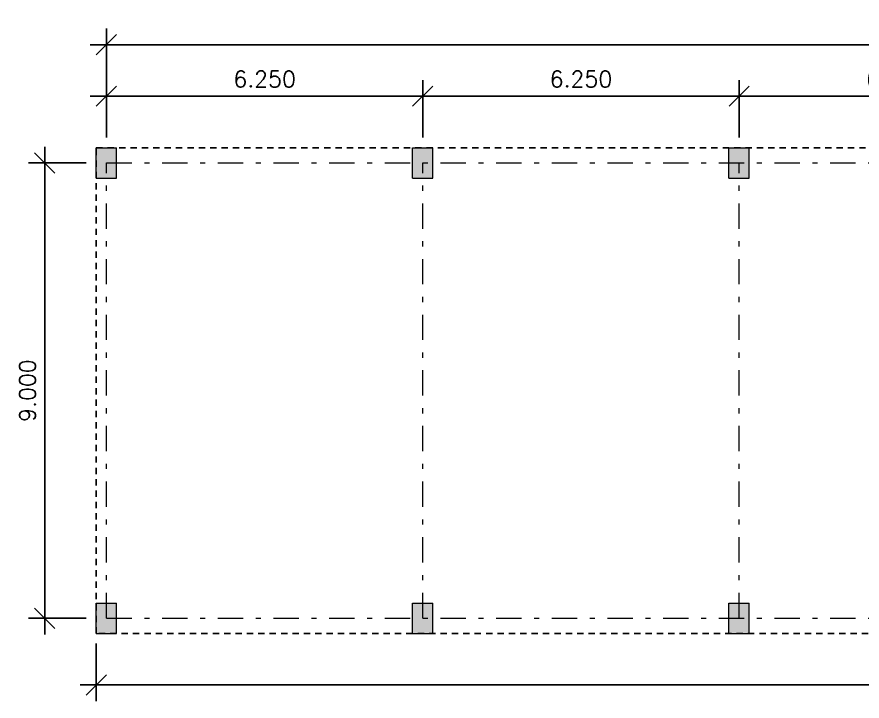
# Model space of a CAD drawing. Header units: inches. Extents: x 14 to 291, y -37 to 288.
# Drawn here: x 14.45 to 31.15, y -36.54 to -23.01 of the extents above; entities that cross this region are included whole.
import ezdxf

# ---------------------------------------------------------------- set-up
doc = ezdxf.new("R2010")
doc.units = ezdxf.units.IN
doc.header["$LTSCALE"] = 0.5
doc.header["$MEASUREMENT"] = 0
doc.header["$PDMODE"] = 98
for name, pattern in [('DASHDOTX2', [2, 1, -0.5, 0, -0.5]), ('HIDDEN', [0.375, 0.25, -0.125]), ('XKITLINE00', [0])]:
    doc.linetypes.add(name, pattern=pattern)
for name, color, linetype in [('DIM-COTAS', 9, 'Continuous'), ('EIXO', 12, 'DASHDOTX2'), ('PILAR', 3, 'Continuous'), ('TRACEJADO', 3, 'HIDDEN')]:
    doc.layers.add(name, color=color, linetype=linetype)
doc.styles.add('RS', font='romans.shx')
doc.dimstyles.new('LE-200', dxfattribs={"dimscale": 2, "dimtxt": 0.16, "dimasz": 0.2, "dimexe": 0.16, "dimexo": 0.1, "dimgap": 0.09, "dimtad": 1, "dimdec": 3, "dimzin": 4, "dimdsep": 46, "dimtxsty": 'RS', "dimblk1": 'OBLIQUE', "dimblk2": 'OBLIQUE', "dimsah": 1, "dimcen": 0.1, "dimdle": 0.16, "dimclrt": 3, "dimadec": 0, "dimazin": 0, "dimtfac": 1, "dimtdec": 3, "dimtix": 1, "dimtmove": 2, "dimatfit": 3, "dimldrblk": 'OBLIQUE', "dimfxl": 1, "dimtolj": 1, "dimtzin": 0, "dimarcsym": 0})

# ---------------------------------------------------------------- blocks, each defined once
blk = doc.blocks.new('_OBLIQUE')
at = {"color": 0, "linetype": 'ByBlock'}
blk.add_line((-0.5, -0.5), (0.5, 0.5), dxfattribs=at)
blk = doc.blocks.new('*D189')
at = {"layer": 'Defpoints', "color": 0}
for p in [(16.218, -24.582), (16.218, -25.6), (22.468, -25.6)]:
    blk.add_point(p, dxfattribs=at)
at = {"layer": 'DIM-COTAS', "color": 0, "lineweight": -2}
for p, q in [((16.218, -25.4), (16.218, -24.262)), ((22.468, -25.4), (22.468, -24.262)), ((22.788, -24.582), (15.898, -24.582))]:
    blk.add_line(p, q, dxfattribs=at)
at = {"layer": 'DIM-COTAS', "color": 0, "lineweight": -2, "xscale": 0.4, "yscale": 0.4, "zscale": 0.4, "rotation": 180}
blk.add_blockref('_OBLIQUE', (16.218, -24.582), dxfattribs=at)
at = {"layer": 'DIM-COTAS', "color": 0, "lineweight": -2, "xscale": 0.4, "yscale": 0.4, "zscale": 0.4}
blk.add_blockref('_OBLIQUE', (22.468, -24.582), dxfattribs=at)
at = {"layer": 'DIM-COTAS', "color": 3, "insert": (19.343, -24.242), "char_height": 0.32, "attachment_point": 5, "style": 'RS'}
blk.add_mtext('\\A1;6.250', dxfattribs=at)
blk = doc.blocks.new('*D190')
at = {"layer": 'Defpoints', "color": 0}
for p in [(22.468, -24.582), (22.468, -25.6), (28.718, -25.6)]:
    blk.add_point(p, dxfattribs=at)
at = {"layer": 'DIM-COTAS', "color": 0, "lineweight": -2}
for p, q in [((22.468, -25.4), (22.468, -24.262)), ((28.718, -25.4), (28.718, -24.262)), ((29.038, -24.582), (22.148, -24.582))]:
    blk.add_line(p, q, dxfattribs=at)
at = {"layer": 'DIM-COTAS', "color": 0, "lineweight": -2, "xscale": 0.4, "yscale": 0.4, "zscale": 0.4, "rotation": 180}
blk.add_blockref('_OBLIQUE', (22.468, -24.582), dxfattribs=at)
at = {"layer": 'DIM-COTAS', "color": 0, "lineweight": -2, "xscale": 0.4, "yscale": 0.4, "zscale": 0.4}
blk.add_blockref('_OBLIQUE', (28.718, -24.582), dxfattribs=at)
at = {"layer": 'DIM-COTAS', "color": 3, "insert": (25.593, -24.242), "char_height": 0.32, "attachment_point": 5, "style": 'RS'}
blk.add_mtext('\\A1;6.250', dxfattribs=at)
blk = doc.blocks.new('*D191')
at = {"layer": 'Defpoints', "color": 0}
for p in [(28.718, -24.582), (28.718, -25.6), (34.968, -25.6)]:
    blk.add_point(p, dxfattribs=at)
at = {"layer": 'DIM-COTAS', "color": 0, "lineweight": -2}
for p, q in [((28.718, -25.4), (28.718, -24.262)), ((34.968, -25.4), (34.968, -24.262)), ((35.288, -24.582), (28.398, -24.582))]:
    blk.add_line(p, q, dxfattribs=at)
at = {"layer": 'DIM-COTAS', "color": 0, "lineweight": -2, "xscale": 0.4, "yscale": 0.4, "zscale": 0.4, "rotation": 180}
blk.add_blockref('_OBLIQUE', (28.718, -24.582), dxfattribs=at)
at = {"layer": 'DIM-COTAS', "color": 0, "lineweight": -2, "xscale": 0.4, "yscale": 0.4, "zscale": 0.4}
blk.add_blockref('_OBLIQUE', (34.968, -24.582), dxfattribs=at)
at = {"layer": 'DIM-COTAS', "color": 3, "insert": (31.843, -24.242), "char_height": 0.32, "attachment_point": 5, "style": 'RS'}
blk.add_mtext('\\A1;6.250', dxfattribs=at)
blk = doc.blocks.new('*D198')
at = {"layer": 'Defpoints', "color": 0}
for p in [(16.218, -23.564), (16.218, -25.6), (72.468, -25.6)]:
    blk.add_point(p, dxfattribs=at)
at = {"layer": 'DIM-COTAS', "color": 0, "lineweight": -2}
for p, q in [((16.218, -25.4), (16.218, -23.244)), ((72.468, -25.4), (72.468, -23.244)), ((72.788, -23.564), (15.898, -23.564))]:
    blk.add_line(p, q, dxfattribs=at)
at = {"layer": 'DIM-COTAS', "color": 0, "lineweight": -2, "xscale": 0.4, "yscale": 0.4, "zscale": 0.4, "rotation": 180}
blk.add_blockref('_OBLIQUE', (16.218, -23.564), dxfattribs=at)
at = {"layer": 'DIM-COTAS', "color": 0, "lineweight": -2, "xscale": 0.4, "yscale": 0.4, "zscale": 0.4}
blk.add_blockref('_OBLIQUE', (72.468, -23.564), dxfattribs=at)
at = {"layer": 'DIM-COTAS', "color": 3, "insert": (44.343, -23.224), "char_height": 0.32, "attachment_point": 5, "style": 'RS'}
blk.add_mtext('\\A1;56.250', dxfattribs=at)
blk = doc.blocks.new('*D199')
at = {"layer": 'Defpoints', "color": 0}
for p in [(16.018, -25.9), (15, -34.9), (16.018, -34.9)]:
    blk.add_point(p, dxfattribs=at)
at = {"layer": 'DIM-COTAS', "color": 0, "lineweight": -2}
for p, q in [((15, -25.58), (15, -35.22)), ((15.818, -25.9), (14.68, -25.9)), ((15.818, -34.9), (14.68, -34.9))]:
    blk.add_line(p, q, dxfattribs=at)
at = {"layer": 'DIM-COTAS', "color": 0, "lineweight": -2, "xscale": 0.4, "yscale": 0.4, "zscale": 0.4}
for p, rotation in [((15, -25.9), 90), ((15, -34.9), 270)]:
    blk.add_blockref('_OBLIQUE', p, dxfattribs=dict(at, rotation=rotation))
at = {"layer": 'DIM-COTAS', "color": 3, "insert": (14.66, -30.4), "char_height": 0.32, "attachment_point": 5, "rotation": 90, "style": 'RS'}
blk.add_mtext('\\A1;9.000', dxfattribs=at)
blk = doc.blocks.new('*D201')
at = {"layer": 'Defpoints', "color": 0}
for p in [(16.018, -35.2), (72.668, -35.2), (16.018, -36.218)]:
    blk.add_point(p, dxfattribs=at)
at = {"layer": 'DIM-COTAS', "color": 0, "lineweight": -2}
for p, q in [((16.018, -35.4), (16.018, -36.538)), ((72.668, -35.4), (72.668, -36.538)), ((72.988, -36.218), (15.698, -36.218))]:
    blk.add_line(p, q, dxfattribs=at)
at = {"layer": 'DIM-COTAS', "color": 0, "lineweight": -2, "xscale": 0.4, "yscale": 0.4, "zscale": 0.4, "rotation": 180}
blk.add_blockref('_OBLIQUE', (16.018, -36.218), dxfattribs=at)
at = {"layer": 'DIM-COTAS', "color": 0, "lineweight": -2, "xscale": 0.4, "yscale": 0.4, "zscale": 0.4}
blk.add_blockref('_OBLIQUE', (72.668, -36.218), dxfattribs=at)
at = {"layer": 'DIM-COTAS', "color": 3, "insert": (44.343, -35.878), "char_height": 0.32, "attachment_point": 5, "style": 'RS'}
blk.add_mtext('\\A1;56.650', dxfattribs=at)

msp = doc.modelspace()

# ---------------------------------------------------------------- hatches: boundary and pattern name
at = {"layer": 'PILAR'}
for points in [[(16.0179, -25.6), (16.4179, -25.6), (16.4179, -26.2), (16.0179, -26.2)], [(22.2679, -25.6), (22.6679, -25.6), (22.6679, -26.2), (22.2679, -26.2)], [(28.5179, -25.6), (28.9179, -25.6), (28.9179, -26.2), (28.5179, -26.2)], [(16.0179, -34.6), (16.4179, -34.6), (16.4179, -35.2), (16.0179, -35.2)], [(22.2679, -34.6), (22.6679, -34.6), (22.6679, -35.2), (22.2679, -35.2)], [(28.5179, -34.6), (28.9179, -34.6), (28.9179, -35.2), (28.5179, -35.2)]]:
    msp.add_hatch(color=1, dxfattribs=at).paths.add_polyline_path(points, flags=17)

# ---------------------------------------------------------------- linework, layer by layer
at = {"layer": 'EIXO', "lineweight": 0}
for p, q in [((16.2179, -25.9), (72.4679, -25.9)), ((16.2179, -34.9), (16.2179, -25.9)), ((22.4679, -34.9), (22.4679, -25.9)), ((28.7179, -34.9), (28.7179, -25.9)), ((16.2179, -34.9), (72.4679, -34.9))]:
    msp.add_line(p, q, dxfattribs=at)
at = {"layer": 'PILAR', "color": 3, "linetype": 'XKITLINE00', "lineweight": 0}
for p, q in [((16.0179, -26.2), (16.0179, -25.6)), ((16.0179, -25.6), (16.4179, -25.6)), ((16.4179, -26.2), (16.4179, -25.6)), ((22.2679, -26.2), (22.2679, -25.6)), ((22.2679, -25.6), (22.6679, -25.6)), ((22.6679, -26.2), (22.6679, -25.6)), ((28.5179, -26.2), (28.5179, -25.6)), ((28.5179, -25.6), (28.9179, -25.6)), ((28.9179, -26.2), (28.9179, -25.6)), ((16.0179, -26.2), (16.4179, -26.2)), ((22.2679, -26.2), (22.6679, -26.2)), ((28.5179, -26.2), (28.9179, -26.2)), ((16.0179, -35.2), (16.0179, -34.6)), ((16.0179, -34.6), (16.4179, -34.6)), ((16.4179, -35.2), (16.4179, -34.6)), ((22.2679, -35.2), (22.2679, -34.6)), ((22.2679, -34.6), (22.6679, -34.6)), ((22.6679, -35.2), (22.6679, -34.6)), ((28.5179, -35.2), (28.5179, -34.6)), ((28.5179, -34.6), (28.9179, -34.6)), ((28.9179, -35.2), (28.9179, -34.6)), ((16.0179, -35.2), (16.4179, -35.2)), ((22.2679, -35.2), (22.6679, -35.2)), ((28.5179, -35.2), (28.9179, -35.2))]:
    msp.add_line(p, q, dxfattribs=at)
at = {"layer": 'TRACEJADO'}
msp.add_lwpolyline([(16.0179, -25.6), (72.6679, -25.6), (72.6679, -35.2), (16.0179, -35.2)], close=True, dxfattribs=at)

# ---------------------------------------------------------------- dimensions: what is measured, and where the dimension line sits
at = {"layer": 'DIM-COTAS'}
for base, p1, p2, picture, middle in [((16.2179, -23.5642), (72.4679, -25.6), (16.2179, -25.6), '*D198', (44.3429, -23.2242)), ((16.2179, -24.5821), (22.4679, -25.6), (16.2179, -25.6), '*D189', (19.3429, -24.2421)), ((22.4679, -24.5821), (28.7179, -25.6), (22.4679, -25.6), '*D190', (25.5929, -24.2421)), ((28.7179, -24.5821), (34.9679, -25.6), (28.7179, -25.6), '*D191', (31.8429, -24.2421)), ((16.0179, -36.2179), (72.6679, -35.2), (16.0179, -35.2), '*D201', (44.3429, -35.8779))]:
    dim = msp.add_linear_dim(base=base, p1=p1, p2=p2, dimstyle='LE-200', dxfattribs=at)
    dim.commit()
    dim.dimension.update_dxf_attribs({"geometry": picture, "text_midpoint": middle})
dim = msp.add_linear_dim(base=(15, -34.9), p1=(16.0179, -25.9), p2=(16.0179, -34.9), angle=90, dimstyle='LE-200', dxfattribs=at)
dim.commit()
dim.dimension.update_dxf_attribs({"geometry": '*D199', "text_midpoint": (14.66, -30.4)})

doc.saveas('drawing.dxf')
